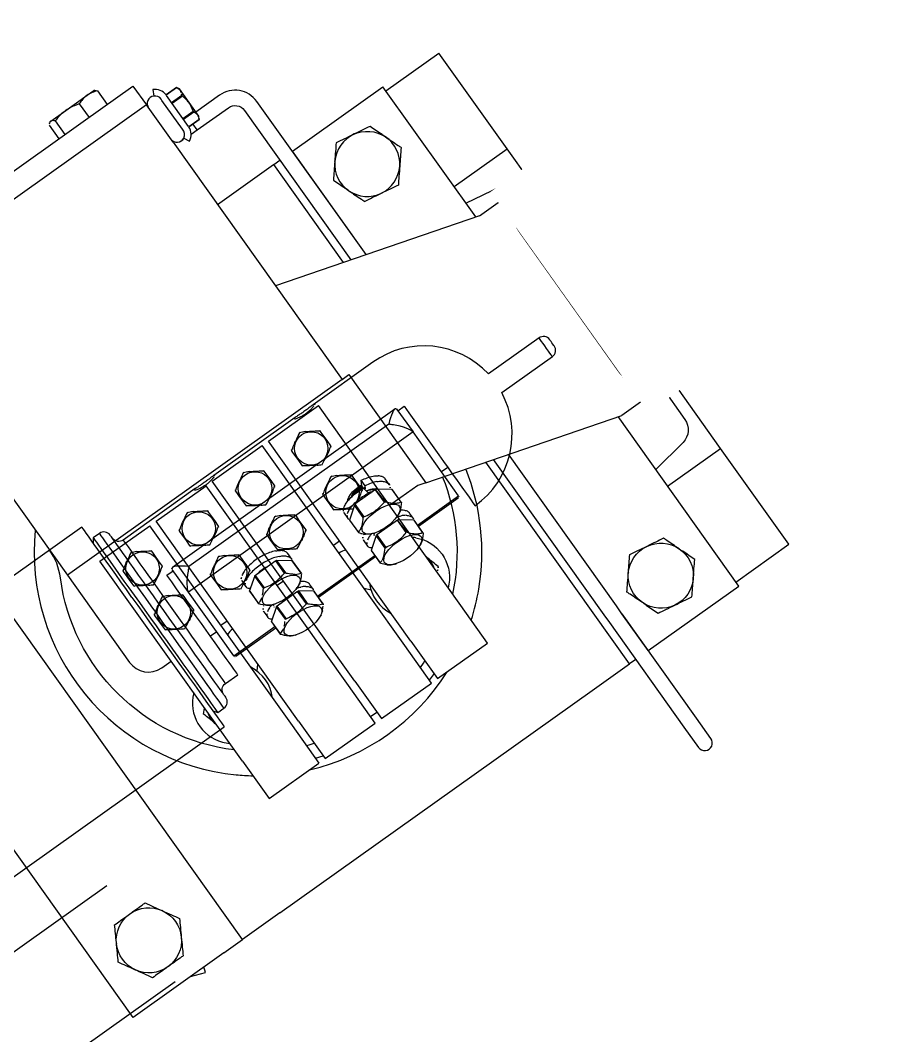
# Model space of a CAD drawing. Header units: feet. Extents: x 2321988 to 2329858, y 6722724 to 6730499.
# Drawn here: x 2326152.952 to 2326154.27, y 6726922.478 to 6726924.039 of the extents above; entities that cross this region are included whole.
import ezdxf

# ---------------------------------------------------------------- set-up
doc = ezdxf.new("R2010")
doc.units = ezdxf.units.FT
doc.header["$MEASUREMENT"] = 0
doc.layers.add('C-BESS-EQUIPMENT', color=255, linetype='Continuous')

# ---------------------------------------------------------------- blocks, each defined once
blk = doc.blocks.new('Midpoint Site Plan$0$138kV Double End Break Top')
for points in [[(-51.149, 7.187), (-51.149, 7.647, 1.000768), (-51.432, 7.646), (-51.432, 7.187)], [(-51.886, 4.948, 0.001303), (-51.932, 5.075, 0.001336), (-51.978, 5.199, 0.001074), (-52.136, 5.226, 0.000532), (-52.32, 5.257, 0.002846), (-52.495, 5.287, -0.000506), (-52.662, 5.316, -0.000416), (-52.764, 5.192, -0.002425), (-52.884, 5.049, -0.001843), (-52.996, 4.913, 0.000384), (-53.105, 4.782, -0.001325), (-53.059, 4.657, 0.002259), (-53.013, 4.531)], [(-51.858, 4.873, -0.268603), (-51.959, 4.281, -0.267716), (-52.523, 4.073, -0.267957), (-52.985, 4.457, -0.268603), (-52.884, 5.049, -0.267716), (-52.32, 5.257, -0.267957), (-51.858, 4.873, 0.001282), (-51.81, 4.743, 0.001282), (-51.762, 4.613, -0.006896), (-51.738, 4.548, -0.000384), (-51.846, 4.417, 0.001843), (-51.975, 4.262, 0.0004), (-52.078, 4.138, 0.000416), (-52.181, 4.014, 0.000506), (-52.348, 4.043)], [(-41.175, 4.063, 0.001079), (-41.26, 4.21, 0.00104), (-41.349, 4.363, -0.268099), (-41.351, 4.964, -0.268145), (-40.831, 5.266, -0.267114), (-40.31, 4.967, -0.268099), (-40.308, 4.366, -0.268145), (-40.828, 4.064, -0.267114), (-41.349, 4.363, -0.001148), (-41.442, 4.524, 0.001588), (-41.523, 4.663, -0.001117), (-41.439, 4.81, 0.002858), (-41.351, 4.964, 0.001171), (-41.258, 5.125, 0.001166), (-41.178, 5.265)], [(-41.109, 5.265, 0.003694), (-40.972, 5.266, 0.003623), (-40.831, 5.266)], [(-40.752, 5.266, 0.003826), (-40.618, 5.266, 0.003846), (-40.484, 5.267, 0.001079), (-40.399, 5.12, 0.00104), (-40.298, 4.946, -0.001148), (-40.217, 4.806, 0.001588), (-40.136, 4.667, -0.001117), (-40.22, 4.52, 0.002858), (-40.321, 4.345, 0.001171), (-40.401, 4.205, 0.001166), (-40.481, 4.065, 0.003846), (-40.613, 4.065, 0.00375), (-40.748, 4.064)], [(-52.985, 4.457, 0.001261), (-52.936, 4.325, -0.000905), (-52.889, 4.197, 0.006896), (-52.865, 4.131, 0.001074), (-52.706, 4.104, 0.000532), (-52.547, 4.077)], [(-40.828, 4.064, 0.003676), (-40.966, 4.063, 0.003713), (-41.105, 4.063)], [(-54.683, 3.393), (-54.683, 1.838), (-57.793, 1.838, 0.414303), (-58.5, 1.131), (-58.5, -1.979, 0.414303), (-57.793, -2.686), (-54.683, -2.686), (-54.683, -3.392)], [(-49.099, 3.304, 0.035621), (-49.544, 2.919, 0.137564), (-50.637, 0.974)], [(-43.515, -2.714, 0.414222), (-43.911, 3.11, 0.018541), (-44.152, 3.305)], [(-54.457, 1.838), (-54.457, 2.576, -0.366915), (-54.183, 2.899), (-53.481, 3.016)], [(-44.151, 2.718, -0.343121), (-43.382, -1.73, 0.122596), (-43.516, -2.262)], [(-49.149, 1.474, -0.41386), (-49.149, 2.524), (-49.099, 2.569)], [(-44.152, 1.429, 0.413758), (-44.056, 2.474, 0.042553), (-44.152, 2.57)], [(-49.099, 2.139, 0.137083), (-49.103, 1.871), (-49.099, 1.859), (-49.103, 1.871)], [(-44.152, 1.86, 0.137083), (-44.148, 2.127), (-44.152, 2.139), (-44.148, 2.127, 0.000998), (-44.108, 1.979, -0.002735), (-44.074, 1.851), (-44.151, 1.774)], [(-53.552, -2.686), (-54.683, -2.686, 0.414303), (-53.976, -1.979), (-53.976, 1.131, 0.414303), (-54.683, 1.838), (-53.552, 1.838)], [(-44.586, 1.767, -0.416223), (-44.727, 1.626), (-45.01, 1.626), (-45.009, 1.618), (-45.01, 1.595), (-45.009, 1.557), (-45.009, 1.503), (-45.01, 1.435), (-45.01, 1.353), (-45.01, 1.257), (-45.01, 1.15), (-45.009, 1.032), (-45.009, 0.903), (-45.009, 0.765), (-45.01, 0.621), (-45.01, 0.47), (-45.009, 0.314), (-45.01, 0.156), (-45.009, -0.004), (-45.01, -0.164), (-45.009, -0.322), (-45.01, -0.478), (-45.009, -0.628)], [(-50.381, -0.628), (-50.382, -0.477), (-50.381, -0.322), (-50.381, -0.164), (-50.382, -0.004), (-50.381, 0.156), (-50.381, 0.314), (-50.381, 0.47), (-50.381, 0.621), (-50.381, 0.766), (-50.381, 0.903), (-50.382, 1.031), (-50.381, 1.15), (-50.381, 1.258), (-50.381, 1.352), (-50.382, 1.435), (-50.381, 1.503), (-50.382, 1.557), (-50.381, 1.595), (-50.382, 1.618), (-50.382, 1.626, 0.376595), (-51.993, 0.212), (-53.138, 0.212, 0.416223), (-53.279, 0.07), (-53.279, 0.065), (-53.279, 0.05), (-53.279, 0.027), (-53.28, 0), (-53.279, -0.027), (-53.279, -0.05), (-53.28, -0.066), (-53.279, -0.071, 0.416223), (-53.138, -0.212), (-51.993, -0.212, 0.376213), (-50.381, -1.626), (-49.03, -1.626, 0.017493), (-48.986, -1.625, 0.001051), (-48.916, -1.622, -0.007131), (-48.839, -1.621, -0.004124), (-48.764, -1.621, -0.002633), (-48.696, -1.623)], [(-49.077, 1.298), (-49.06, 1.012), (-48.593, 1.012), (-48.593, 1.294, 0.020072), (-48.72, 1.318, 0.04365), (-48.853, 1.325)], [(-46.945, 1.425, -0.055054), (-46.879, 1.37, -0.0162), (-46.798, 1.294), (-46.798, 1.012), (-46.314, 1.016), (-46.314, 1.298, 0.020072), (-46.458, 1.318, 0.04365), (-46.591, 1.325)], [(-46.081, 1.188), (-46.331, 1.012), (-46.331, 1.293, -0.016121), (-46.288, 1.329)], [(-46.501, 0.992), (-46.427, 1.012, 0.026912), (-46.403, 1.009), (-46.397, 1.012)], [(-49.736, -1.696), (-43.515, -1.696), (-43.515, 0.283, 0.414063), (-43.939, 0.707), (-44.152, 0.707)], [(-49.077, 0.605), (-49.06, 0.319), (-48.593, 0.319), (-48.593, 0.601, 0.020072), (-48.72, 0.626, 0.04365), (-48.853, 0.632)], [(-46.945, 0.732, -0.055054), (-46.879, 0.677, -0.0162), (-46.798, 0.601), (-46.798, 0.319), (-46.314, 0.324), (-46.314, 0.605)], [(-46.081, 0.496), (-46.331, 0.319), (-46.332, 0.601, 0.020072), (-46.458, 0.626, 0.044785), (-46.591, 0.632)], [(-49.298, 0.317, -0.114274), (-49.318, 0.384), (-49.318, 0.261)], [(-48.548, 0.309, -0.026821), (-48.663, 0.29, -0.03006), (-48.79, 0.285, -0.013992), (-48.914, 0.294), (-48.895, 0.16), (-48.894, 0.113), (-48.945, 0.026, -0.019404), (-49.061, 0.052, -0.045971), (-49.166, 0.09)], [(-49.166, 0.213, 0.045971), (-49.061, 0.174, 0.019404), (-48.945, 0.149), (-48.945, 0.026)], [(-48.563, 0.159), (-48.551, 0.165), (-48.544, 0.188, -0.026821), (-48.663, 0.167, -0.03006), (-48.789, 0.163, -0.013992), (-48.915, 0.171)], [(-48.712, -0.259, 0.001251), (-48.852, -0.166), (-48.852, -0.131), (-48.852, -0.039), (-48.852, 0.056), (-48.852, 0.177, 0.001958), (-48.76, 0.243)], [(-48.442, 0.319, 0.001958), (-48.524, 0.367, 0.001251), (-48.674, 0.292)], [(-48.356, 0.27, 0.001251), (-48.216, 0.178), (-48.216, 0.056), (-48.216, -0.037), (-48.216, -0.131), (-48.216, -0.167, 0.001958), (-48.308, -0.231)], [(-47.44, -0.259, 0.001251), (-47.58, -0.166), (-47.58, -0.131), (-47.58, -0.039), (-47.58, 0.056), (-47.58, 0.177, 0.001958), (-47.487, 0.243)], [(-47.169, 0.319, 0.001958), (-47.252, 0.367, 0.001251), (-47.401, 0.292)], [(-47.083, 0.27, 0.001251), (-46.944, 0.178), (-46.944, 0.056), (-46.944, -0.037), (-46.944, -0.131), (-46.944, -0.167, 0.001958), (-47.036, -0.231)], [(-46.9, 0.292, 0.0364), (-46.795, 0.253, 0.030892), (-46.673, 0.228, 0.028759), (-46.549, 0.217, 0.02527), (-46.425, 0.22, 0.031108), (-46.308, 0.235, 0.044983), (-46.207, 0.264, 0.058814), (-46.133, 0.301)], [(-46.167, -0.259, 0.001251), (-46.307, -0.166), (-46.307, -0.131), (-46.307, -0.039), (-46.307, 0.056), (-46.307, 0.177, 0.001958), (-46.215, 0.243)], [(-45.897, 0.319, 0.001958), (-45.979, 0.367, 0.001251), (-46.129, 0.292)], [(-45.811, 0.27, 0.001251), (-45.671, 0.178), (-45.671, 0.056), (-45.671, -0.037), (-45.671, -0.131), (-45.671, -0.167, 0.001958), (-45.764, -0.231)], [(-44.895, -0.259, 0.001251), (-45.035, -0.166), (-45.035, -0.131), (-45.035, -0.039), (-45.035, 0.056), (-45.035, 0.177, 0.001958), (-44.943, 0.243)], [(-44.625, 0.319, 0.001958), (-44.707, 0.367, 0.001251), (-44.857, 0.292)], [(-44.539, 0.27, 0.001251), (-44.399, 0.178), (-44.399, 0.056), (-44.399, -0.037), (-44.399, -0.131), (-44.399, -0.167, 0.001958), (-44.491, -0.231)], [(-48.894, 0.125, 0.111748), (-48.705, 0.126, 0.140526), (-48.609, 0.174)], [(-46.9, 0.169, 0.0364), (-46.795, 0.13, 0.030892), (-46.673, 0.105, 0.028759), (-46.549, 0.094, 0.02527), (-46.425, 0.097, 0.031108), (-46.308, 0.112, 0.044983), (-46.207, 0.141, 0.058814), (-46.133, 0.178)], [(-48.626, -0.308, 0.001958), (-48.524, -0.356, 0.001251), (-48.394, -0.281)], [(-47.354, -0.308, 0.001958), (-47.252, -0.356, 0.001251), (-47.122, -0.281)], [(-46.082, -0.308, 0.001958), (-45.979, -0.356, 0.001251), (-45.849, -0.281)], [(-44.809, -0.308, 0.001958), (-44.707, -0.356, 0.001251), (-44.577, -0.281)], [(-50.019, -0.464, 0.005485), (-49.957, -0.523), (-45.434, -0.523, 0.010715), (-45.372, -0.464)], [(-48.442, -0.676, 0.001958), (-48.524, -0.628, 0.001251), (-48.674, -0.703)], [(-48.356, -0.725, 0.001251), (-48.216, -0.818), (-48.216, -0.939), (-48.216, -1.032), (-48.216, -1.126), (-48.216, -1.162, 0.001958), (-48.308, -1.227)], [(-47.169, -0.676, 0.001958), (-47.252, -0.628, 0.001251), (-47.401, -0.703)], [(-47.083, -0.725, 0.001251), (-46.944, -0.818), (-46.944, -0.939), (-46.944, -1.032), (-46.944, -1.126), (-46.944, -1.162, 0.001958), (-47.036, -1.227)], [(-45.897, -0.676, 0.001958), (-45.979, -0.628, 0.001251), (-46.129, -0.703)], [(-45.811, -0.725, 0.001251), (-45.671, -0.818), (-45.671, -0.939), (-45.671, -1.032), (-45.671, -1.126), (-45.671, -1.162, 0.001958), (-45.764, -1.227)], [(-44.625, -0.676, 0.001958), (-44.707, -0.628, 0.001251), (-44.857, -0.703)], [(-44.539, -0.725, 0.001251), (-44.399, -0.818), (-44.399, -0.939), (-44.399, -1.032), (-44.399, -1.126), (-44.399, -1.162, 0.001958), (-44.491, -1.227)], [(-48.712, -1.254, 0.001251), (-48.852, -1.162), (-48.852, -1.126), (-48.852, -1.034), (-48.852, -0.939), (-48.852, -0.818, 0.001958), (-48.76, -0.753)], [(-47.44, -1.254, 0.001251), (-47.58, -1.162), (-47.58, -1.126), (-47.58, -1.034), (-47.58, -0.939), (-47.58, -0.818, 0.001958), (-47.487, -0.753)], [(-46.167, -1.254, 0.001251), (-46.307, -1.162), (-46.307, -1.126), (-46.307, -1.034), (-46.307, -0.939), (-46.307, -0.818, 0.001958), (-46.215, -0.753)], [(-44.895, -1.254, 0.001251), (-45.035, -1.162), (-45.035, -1.126), (-45.035, -1.034), (-45.035, -0.939), (-45.035, -0.818, 0.001958), (-44.943, -0.753)], [(-48.626, -1.304, 0.001958), (-48.524, -1.351, 0.001251), (-48.394, -1.276)], [(-47.354, -1.304, 0.001958), (-47.252, -1.351, 0.001251), (-47.122, -1.276)], [(-46.082, -1.304, 0.001958), (-45.979, -1.351, 0.001251), (-45.849, -1.276)], [(-44.809, -1.304, 0.001958), (-44.707, -1.351, 0.001251), (-44.577, -1.276)], [(-48.644, -1.595, 0.023796), (-48.705, -1.581, 0.024572), (-48.768, -1.573, 0.008311), (-48.826, -1.57, 0.016036), (-48.893, -1.574, 0.019952), (-48.951, -1.581)], [(-48.696, -1.623, 0.002414), (-48.623, -1.626), (-46.779, -1.626, 0.017493), (-46.724, -1.624, 0.001051), (-46.653, -1.622, -0.007131), (-46.577, -1.621, -0.004124), (-46.502, -1.621, -0.002633), (-46.434, -1.623, 0.002414), (-46.361, -1.626), (-44.727, -1.626, -0.416223), (-44.585, -1.767)], [(-46.382, -1.595, 0.023796), (-46.443, -1.581, 0.024572), (-46.506, -1.573, 0.008311), (-46.565, -1.57, 0.016036), (-46.631, -1.574, 0.019952), (-46.689, -1.581)], [(-53.482, -3.016), (-54.183, -2.899, -0.272121), (-54.438, -2.686)], [(-51.432, -3.314), (-51.432, -6.783, 0.414148), (-50.937, -7.277), (-50.402, -7.277)], [(-50.23, -6.995), (-50.937, -6.995, -0.413462), (-51.149, -6.783), (-51.149, -3.398)], [(-52.523, -5.257, -0.267957), (-52.985, -4.873, -0.005987), (-52.957, -4.948, 0.001303), (-52.91, -5.075, 0.002672), (-52.865, -5.199, 0.001074), (-52.706, -5.226, 0.000532), (-52.547, -5.253, 0.267716), (-51.959, -5.049, 0.268603), (-51.858, -4.457, 0.267957), (-52.32, -4.073, 0.267716), (-52.884, -4.281, 0.268603), (-52.985, -4.873, 0.001282), (-53.033, -4.743, 0.001282), (-53.081, -4.613, -0.006896), (-53.105, -4.548, -0.002305), (-52.996, -4.417, 0.001843), (-52.884, -4.281, 0.002425), (-52.764, -4.138, 0.000416), (-52.662, -4.014, 0.000506), (-52.495, -4.043)], [(-51.858, -4.457, 0.001261), (-51.906, -4.325, -0.000905), (-51.954, -4.197, 0.006896), (-51.978, -4.131, 0.001074), (-52.136, -4.104, 0.000532), (-52.296, -4.077)], [(-52.348, -5.287, -0.000506), (-52.181, -5.316, -0.000416), (-52.078, -5.192, -0.0004), (-51.959, -5.049, -0.001843), (-51.846, -4.913, 0.002305), (-51.738, -4.782, -0.001325), (-51.784, -4.657, 0.002259), (-51.83, -4.532)], [(-49.736, -7.136, 0.56338), (-49.941, -7.016), (-49.995, -6.91, 0.282063), (-50.137, -7.131), (-50.372, -7.131), (-50.137, -7.131)], [(-49.877, -6.995), (-49.941, -7.016, 0.283539), (-50.018, -7.164), (-50.018, -7.815), (-50.018, -7.843, 0.283539), (-49.941, -7.969)], [(-50.394, -7.442, 0.044115), (-50.395, -7.534, 0.032449), (-50.381, -7.629)], [(-50.137, -7.843), (-50.137, -7.854), (-50.371, -7.854), (-50.137, -7.854, 0.282063), (-49.995, -8.075), (-49.941, -7.969, 0.556271), (-49.735, -7.843)], [(-48.576, -8.686, -0.029038), (-48.684, -8.665, -0.010858), (-48.74, -8.65), (-48.74, -8.34)], [(-48.124, -8.694), (-48.466, -8.694), (-48.947, -8.694, 0.052947), (-48.836, -8.681)]]:
    blk.add_lwpolyline(points, format="xyb")
for points in [[(-51.432, 7.187), (-51.432, 4.821)], [(-51.149, 4.82), (-51.149, 7.187)], [(-53.482, 5.654), (-53.482, 1.817)], [(-51.432, 5.654), (-53.482, 5.654)], [(-51.432, 5.654), (-51.432, 4.82)], [(-51.149, 5.654), (-51.008, 5.654), (-51.008, 1.084)], [(-43.092, 5.654), (-50.16, 5.654), (-51.007, 5.654)], [(-43.091, 5.654), (-42.244, 5.654)], [(-41.819, 5.654), (-42.243, 5.654), (-42.243, -5.655)], [(-41.819, 5.654), (-39.769, 5.654)], [(-41.065, 5.654), (-41.334, 5.753), (-41.37, 5.654)], [(-39.769, 5.654), (-39.769, -5.655)], [(-53.482, 5.564), (-54.683, 5.564)], [(-54.683, 5.564), (-54.683, 3.393)], [(-2.797, 5.564), (-40.783, 5.564)], [(-51.432, 4.82), (-51.432, 4.644)], [(-51.149, 4.644), (-51.149, 4.821)], [(-51.432, 4.644), (-51.432, 1.209)], [(-51.432, 4.644), (-51.432, 1.209)], [(-51.149, 1.126), (-51.149, 4.644)], [(-47.968, 2.975), (-47.968, 3.822), (-49.099, 3.822)], [(-49.099, 3.822), (-49.099, 2.975)], [(-47.827, 3.759), (-47.946, 3.719), (-47.968, 3.711)], [(-46.696, 2.975), (-46.696, 3.822), (-47.827, 3.822)], [(-47.827, 3.822), (-47.827, 2.975)], [(-45.424, 2.975), (-45.424, 3.822), (-46.555, 3.822)], [(-46.555, 3.822), (-46.555, 2.975)], [(-45.283, 3.711), (-45.424, 3.759)], [(-45.283, 3.822), (-45.283, 2.975)], [(-44.152, 2.975), (-44.152, 3.822), (-45.282, 3.822)], [(-46.555, 3.675), (-46.696, 3.675)], [(-53.482, 3.393), (-54.683, 3.393)], [(-47.827, 3.473), (-47.92, 3.44), (-47.968, 3.421)], [(-45.283, 3.421), (-45.331, 3.44), (-45.424, 3.474)], [(-8.976, 3.393), (-40.784, 3.393)], [(-49.099, 2.974), (-49.099, -1.555)], [(-47.968, 2.974), (-47.968, -1.555)], [(-47.827, 2.974), (-47.827, -1.555)], [(-46.696, 2.974), (-46.696, -1.555)], [(-46.555, 2.974), (-46.555, -1.555)], [(-45.424, 2.974), (-45.424, -1.555)], [(-45.283, 2.974), (-45.283, -1.555)], [(-44.152, 2.974), (-44.152, -1.555)], [(-9.047, 2.262), (-44.247, 2.262)], [(-44.247, -0.669), (-44.247, -0.486), (-44.247, -0.3), (-44.247, -0.111), (-44.247, 0.078), (-44.247, 0.267), (-44.247, 0.454), (-44.247, 0.638), (-44.247, 0.818), (-44.247, 0.991), (-44.247, 1.158), (-44.247, 1.316), (-44.247, 1.465), (-44.247, 1.605), (-44.247, 1.732), (-44.247, 1.848), (-44.247, 1.951), (-44.247, 2.04), (-44.247, 2.114), (-44.247, 2.174), (-44.247, 2.218), (-44.247, 2.247), (-44.247, 2.261), (-44.246, 2.262)], [(-44.444, 1.979), (-44.444, 1.978), (-44.444, 1.963), (-44.444, 1.934), (-44.444, 1.887), (-44.444, 1.826), (-44.444, 1.751), (-44.444, 1.661), (-44.444, 1.558), (-44.444, 1.442), (-44.444, 1.315), (-44.444, 1.177), (-44.444, 1.03), (-44.444, 0.874), (-44.444, 0.711), (-44.444, 0.543), (-44.444, 0.371), (-44.444, 0.195), (-44.444, 0.017), (-44.444, -0.16), (-44.444, -0.336), (-44.444, -0.51), (-44.444, -0.679), (-44.444, -0.843), (-44.444, -1), (-44.444, -1.149), (-44.444, -1.289), (-44.444, -1.419), (-44.444, -1.537), (-44.444, -1.642), (-44.444, -1.734), (-44.444, -1.813), (-44.444, -1.877), (-44.444, -1.925), (-44.444, -1.959), (-44.444, -1.976), (-44.444, -1.979)], [(-44.247, 1.902), (-44.303, 1.979)], [(-49.735, -1.696), (-49.888, -1.696), (-49.888, 0.752), (-53.552, 1.838)], [(-47.915, 1.782), (-47.827, 1.683)], [(-45.336, 1.782), (-45.424, 1.683)], [(-49.064, 1.655), (-49.098, 1.646)], [(-48.556, 1.646), (-48.588, 1.655)], [(-46.803, 1.655), (-46.834, 1.646)], [(-46.294, 1.645), (-46.327, 1.655)], [(-44.727, -1.626), (-44.727, -1.624), (-44.727, -1.608), (-44.727, -1.576), (-44.727, -1.53), (-44.727, -1.469), (-44.727, -1.393), (-44.727, -1.304), (-44.727, -1.202), (-44.727, -1.089), (-44.727, -0.966), (-44.727, -0.834), (-44.727, -0.692), (-44.727, -0.545), (-44.726, -0.392), (-44.727, -0.236), (-44.727, -0.077), (-44.727, 0.083), (-44.727, 0.241), (-44.727, 0.397), (-44.727, 0.55), (-44.727, 0.698), (-44.727, 0.838), (-44.727, 0.97), (-44.727, 1.094), (-44.727, 1.206), (-44.727, 1.308), (-44.727, 1.396), (-44.727, 1.471), (-44.727, 1.531), (-44.727, 1.577), (-44.727, 1.609), (-44.727, 1.624), (-44.727, 1.625)], [(-49.31, 1.326), (-50.213, 1.326)], [(-49.31, 1.474), (-49.31, 1.193)], [(-49.31, 1.47), (-49.31, 1.189)], [(-48.342, 1.193), (-48.343, 1.474)], [(-48.342, 1.188), (-48.343, 1.47)], [(-47.049, 1.326), (-48.342, 1.326)], [(-47.049, 1.474), (-47.048, 1.193)], [(-47.048, 1.47), (-47.048, 1.189)], [(-46.081, 1.193), (-46.081, 1.474)], [(-46.081, 1.188), (-46.081, 1.47)], [(-45.178, 1.326), (-46.08, 1.326)], [(-50.24, 1.299), (-50.24, -0.146), (-45.151, -0.146)], [(-49.31, 1.299), (-50.24, 1.299)], [(-49.318, 1.157), (-49.318, 1.034)], [(-49.31, 1.188), (-49.077, 1.016)], [(-49.06, 1.294), (-49.059, 1.012)], [(-48.576, 1.298), (-48.576, 1.016)], [(-48.576, 1.016), (-48.342, 1.188)], [(-47.049, 1.299), (-48.342, 1.299)], [(-47.056, 1.157), (-47.056, 1.034)], [(-47.049, 1.188), (-46.815, 1.016)], [(-46.815, 1.016), (-46.815, 1.298)], [(-45.151, 1.299), (-46.081, 1.299)], [(-45.151, 1.299), (-45.151, -0.146)], [(-49.064, 0.963), (-49.098, 0.953)], [(-48.556, 0.953), (-48.588, 0.963)], [(-48.565, 0.971), (-48.548, 0.955)], [(-48.334, 0.96), (-48.334, 1.083)], [(-46.803, 0.963), (-46.834, 0.953)], [(-46.294, 0.953), (-46.327, 0.963)], [(-46.073, 0.96), (-46.073, 1.083)], [(-50.381, 0.756), (-50.24, 0.756)], [(-49.888, 0.752), (-49.736, 0.707), (-49.099, 0.707)], [(-49.31, 0.782), (-49.31, 0.5)], [(-49.31, 0.778), (-49.31, 0.496)], [(-48.342, 0.5), (-48.343, 0.782)], [(-48.342, 0.496), (-48.343, 0.777)], [(-47.049, 0.782), (-47.048, 0.5)], [(-47.048, 0.778), (-47.048, 0.496)], [(-46.08, 0.5), (-46.081, 0.782)], [(-46.081, 0.496), (-46.081, 0.777)], [(-45.151, 0.756), (-45.01, 0.756)], [(-49.06, 0.601), (-49.059, 0.32)], [(-48.576, 0.605), (-48.576, 0.324)], [(-47.968, 0.707), (-47.827, 0.707)], [(-46.815, 0.324), (-46.815, 0.605)], [(-46.696, 0.707), (-46.555, 0.707)], [(-45.424, 0.707), (-45.282, 0.707)], [(-49.31, 0.496), (-49.077, 0.323)], [(-48.576, 0.324), (-48.342, 0.496)], [(-48.334, 0.336), (-48.334, 0.459)], [(-47.056, 0.464), (-47.056, 0.341)], [(-47.049, 0.496), (-46.815, 0.323)], [(-46.073, 0.267), (-46.073, 0.39)], [(-53.138, 0.212), (-53.138, 0.211), (-53.138, 0.2), (-53.138, 0.173), (-53.138, 0.134), (-53.138, 0.085), (-53.138, 0.029), (-53.138, -0.029), (-53.138, -0.085), (-53.138, -0.134), (-53.138, -0.173), (-53.138, -0.2), (-53.138, -0.211), (-53.138, -0.212)], [(-49.087, 0.331), (-49.076, 0.316)], [(-48.994, 0.319), (-48.951, 0.3), (-48.914, 0.288)], [(-48.914, 0.201), (-48.945, 0.149)], [(-48.903, 0.319), (-48.914, 0.294)], [(-48.521, 0.192), (-48.54, 0.171), (-48.578, 0.145), (-48.628, 0.124), (-48.688, 0.108), (-48.756, 0.098), (-48.826, 0.095), (-48.897, 0.098), (-48.903, 0.098)], [(-50.24, -0.658), (-50.24, -0.147)], [(-45.151, -0.146), (-45.151, -0.658)], [(-50.24, -0.628), (-50.381, -0.628)], [(-50.213, -0.685), (-45.178, -0.685)], [(-45.01, -0.628), (-45.151, -0.628)], [(-44.247, -0.669), (-44.247, -0.848), (-44.247, -1.02), (-44.247, -1.186), (-44.247, -1.343), (-44.247, -1.49), (-44.247, -1.627), (-44.247, -1.753), (-44.247, -1.867), (-44.246, -1.967), (-44.247, -2.053), (-44.247, -2.126), (-44.247, -2.183), (-44.247, -2.225), (-44.246, -2.251), (-44.247, -2.262), (-9.047, -2.262)], [(-47.968, -1.555), (-49.099, -1.555)], [(-46.696, -1.555), (-47.827, -1.555)], [(-45.424, -1.555), (-46.555, -1.555)], [(-44.152, -1.555), (-45.282, -1.555)], [(-53.552, -2.686), (-49.736, -3.817), (-49.736, -1.696)], [(-43.515, -7.916), (-43.515, -7.068), (-43.515, -1.696)], [(-44.303, -1.979), (-44.247, -1.903)], [(-53.482, -2.707), (-53.482, -5.654)], [(-51.432, -3.314), (-51.432, -5.655)], [(-53.482, -3.393), (-54.683, -3.393)], [(-54.683, -3.393), (-54.683, -5.564)], [(-51.008, -3.44), (-51.008, -5.654)], [(-49.736, -7.068), (-49.736, -3.817)], [(-53.482, -5.564), (-54.683, -5.564)], [(-51.432, -5.655), (-53.482, -5.655)], [(-51.008, -5.655), (-51.149, -5.655)], [(-49.735, -5.655), (-50.16, -5.655), (-51.007, -5.655)], [(-50.091, -6.995), (-50.23, -6.995)], [(-50.23, -6.995), (-50.23, -7.131)], [(-49.736, -7.069), (-49.736, -7.916), (-43.515, -7.916), (-43.515, -8.341)], [(-50.371, -7.131), (-50.402, -7.184)], [(-50.402, -7.184), (-50.402, -7.801)], [(-50.371, -7.131), (-50.371, -7.131)], [(-50.137, -7.303), (-50.371, -7.303), (-50.371, -7.321)], [(-50.137, -7.131), (-50.137, -7.131)], [(-50.137, -7.142), (-50.137, -7.843)], [(-50.018, -7.142), (-50.018, -7.164)], [(-50.137, -7.32), (-50.372, -7.32)], [(-50.137, -7.664), (-50.371, -7.664), (-50.371, -7.682)], [(-50.402, -7.801), (-50.371, -7.854)], [(-50.137, -7.682), (-50.372, -7.682)], [(-50.371, -7.854), (-50.371, -7.854)], [(-49.736, -8.341), (-49.736, -7.916)], [(-48.605, -8.341), (-49.735, -8.341)], [(-49.153, -8.65), (-49.153, -8.34)], [(-44.646, -8.341), (-48.604, -8.341)], [(-48.192, -8.65), (-48.192, -8.34)], [(-48.056, -8.65), (-48.056, -8.34)], [(-49.115, -8.685), (-49.099, -8.694)], [(-48.947, -8.694), (-49.099, -8.694)], [(-48.124, -8.694), (-48.11, -8.694), (-48.094, -8.685)]]:
    blk.add_lwpolyline(points)
blk.add_lwpolyline([(-44.586, 1.838), (-44.586, 1.833), (-44.586, 1.814), (-44.586, 1.778), (-44.586, 1.728), (-44.586, 1.663), (-44.586, 1.583), (-44.585, 1.491), (-44.585, 1.385), (-44.585, 1.268), (-44.586, 1.139), (-44.585, 1.002), (-44.585, 0.855), (-44.585, 0.701), (-44.586, 0.541), (-44.585, 0.377), (-44.585, 0.21), (-44.586, 0.04), (-44.585, -0.129), (-44.586, -0.298), (-44.586, -0.464), (-44.585, -0.627), (-44.586, -0.783), (-44.586, -0.933), (-44.586, -1.075), (-44.586, -1.208), (-44.585, -1.331), (-44.585, -1.442), (-44.585, -1.541), (-44.585, -1.627), (-44.586, -1.699), (-44.585, -1.756), (-44.586, -1.799), (-44.585, -1.825), (-44.585, -1.837), (-44.585, -1.838, 0.416223), (-44.444, -1.979), (-44.303, -1.979), (-44.302, -1.976), (-44.303, -1.959), (-44.303, -1.925), (-44.302, -1.877), (-44.303, -1.813), (-44.303, -1.734), (-44.302, -1.642), (-44.303, -1.537), (-44.303, -1.419), (-44.303, -1.289), (-44.302, -1.149), (-44.302, -1), (-44.302, -0.843), (-44.303, -0.679), (-44.303, -0.51), (-44.303, -0.336), (-44.303, -0.16), (-44.303, 0.017), (-44.302, 0.195), (-44.303, 0.371), (-44.303, 0.543), (-44.302, 0.711), (-44.303, 0.874), (-44.303, 1.03), (-44.303, 1.177), (-44.303, 1.315), (-44.303, 1.442), (-44.303, 1.558), (-44.303, 1.661), (-44.302, 1.751), (-44.303, 1.826), (-44.303, 1.887), (-44.303, 1.933), (-44.303, 1.963), (-44.303, 1.978), (-44.303, 1.979), (-44.444, 1.979, 0.416223)], format="xyb", close=True)
for centre, radius in [((-57.228, 0.565), 0.318), ((-55.249, 0.565), 0.318), ((-48.534, 0.005), 0.308), ((-47.262, 0.005), 0.308), ((-45.989, 0.005), 0.308), ((-44.717, 0.005), 0.308), ((-48.534, -0.99), 0.308), ((-47.262, -0.99), 0.308), ((-45.989, -0.99), 0.308), ((-44.717, -0.99), 0.308), ((-57.228, -1.414), 0.318), ((-55.249, -1.414), 0.318)]:
    blk.add_circle(centre, radius)
for centre, radius, start, end in [((-46.625, 0.002), 4.126, 67.8156, 112.1844), ((-46.627, 0.001), 3.674, 132.3032, 166.7221), ((-48.623, 1.999), 0.741, 332.0862, 27.9138), ((-44.628, 1.999), 0.741, 152.0862, 207.9138), ((-37.475, 5.191), 12.091, 194.5801, 195.2069), ((-48.697, 1.272), 0.402, 47.4273, 58.7991), ((-46.48, 1.039), 0.718, 132.1438, 139.116), ((-49.418, 1.108), 0.38, 47.3092, 59.0031), ((-48.274, 1.169), 0.308, 115.4128, 130.0544), ((-49.008, 1.342), 0.389, 233.0189, 246.6725), ((-48.836, 1.491), 0.496, 281.4396, 285.2931), ((-48.559, 1.227), 0.285, 288.3815, 304.9682), ((-46.753, 1.323), 0.369, 233.1063, 247.6959), ((-46.289, 1.215), 0.271, 289.1475, 306.3051), ((-48.274, 0.477), 0.308, 115.4128, 130.0544), ((-48.842, 0.415), 0.622, 40.2673, 48.5446), ((-47.827, 1.193), 0.312, 242.9982, 269.9687), ((-46.7, 0.586), 0.393, 121.2364, 132.5041), ((-45.426, 1.202), 0.321, 270.4168, 296.6164), ((-49.592, 0.221), 0.641, 40.3142, 48.1472), ((-45.967, 0.409), 0.389, 120.988, 132.718), ((-49.087, 0.339), 0.255, 214.5504, 231.3879), ((-48.779, 0.8), 0.572, 252.8661, 256.2817), ((-48.493, -0.018), 0.409, 148.587, 151.4498), ((-47.221, -0.018), 0.409, 148.587, 151.4498), ((-46.828, 0.418), 0.253, 215.7789, 232.9391), ((-45.949, -0.018), 0.409, 148.587, 151.4498), ((-44.676, -0.018), 0.409, 148.587, 151.4498), ((-48.802, 0.654), 0.524, 274.6916, 284.3604), ((-48.574, 0.029), 0.409, 328.587, 331.4498), ((-47.302, 0.029), 0.409, 328.587, 331.4498), ((-46.03, 0.029), 0.409, 328.587, 331.4498), ((-44.758, 0.029), 0.409, 328.587, 331.4498), ((-48.493, -1.013), 0.409, 148.587, 151.4498), ((-47.221, -1.013), 0.409, 148.587, 151.4498), ((-45.949, -1.013), 0.409, 148.587, 151.4498), ((-44.676, -1.013), 0.409, 148.587, 151.4498), ((-48.574, -0.966), 0.409, 328.587, 331.4498), ((-47.302, -0.966), 0.409, 328.587, 331.4498), ((-46.03, -0.966), 0.409, 328.587, 331.4498), ((-44.758, -0.966), 0.409, 328.587, 331.4498), ((-48.623, -1.267), 0.358, 267.0609, 273.0821), ((-46.361, -1.267), 0.358, 267.0609, 273.0821)]:
    blk.add_arc(centre, radius, start, end)
for centre, major_axis, ratio, start_param, end_param in [((-48.826, 1.512), (-0.412, 0), 0.424895, 2.092969, 8.376154), ((-46.565, 1.512), (-0.41, 0), 0.426384, 4.188399, 10.471584), ((-48.826, 0.82), (-0.411, 0), 0.424895, 5.234563, 11.517748), ((-46.565, 0.82), (-0.41, 0), 0.426384, 1.046798461929015, 7.329983769108601)]:
    blk.add_ellipse(centre, major_axis=major_axis, ratio=ratio, start_param=start_param, end_param=end_param)
for points in [[(-52.32, 5.257), (-52.312, 5.256), (-52.304, 5.254), (-52.295, 5.253)], [(-41.178, 5.265), (-41.155, 5.265), (-41.132, 5.265), (-41.109, 5.265)], [(-40.831, 5.266), (-40.805, 5.266), (-40.778, 5.266), (-40.752, 5.266)], [(-52.883, 5.049), (-52.878, 5.055), (-52.873, 5.062), (-52.868, 5.068)], [(-51.885, 4.948), (-51.876, 4.923), (-51.867, 4.898), (-51.858, 4.873)], [(-41.351, 4.964), (-41.347, 4.971), (-41.343, 4.978), (-41.339, 4.985)], [(-40.31, 4.967), (-40.306, 4.96), (-40.302, 4.953), (-40.298, 4.946)], [(-52.985, 4.457), (-52.994, 4.482), (-53.003, 4.506), (-53.013, 4.531)], [(-41.349, 4.363), (-41.353, 4.37), (-41.357, 4.377), (-41.361, 4.384)], [(-40.308, 4.366), (-40.312, 4.359), (-40.316, 4.352), (-40.321, 4.345)], [(-51.959, 4.281), (-51.965, 4.275), (-51.969, 4.268), (-51.975, 4.262)], [(-52.523, 4.073), (-52.531, 4.074), (-52.539, 4.075), (-52.547, 4.077)], [(-52.348, 4.043), (-52.406, 4.053), (-52.465, 4.063), (-52.522, 4.073)], [(-41.105, 4.063), (-41.128, 4.063), (-41.151, 4.063), (-41.175, 4.063)], [(-40.748, 4.064), (-40.775, 4.064), (-40.801, 4.064), (-40.828, 4.064)], [(-49.176, 2.147), (-49.163, 2.161), (-49.149, 2.174), (-49.136, 2.188)], [(-49.136, 2.188), (-49.123, 2.2), (-49.111, 2.212), (-49.1, 2.224)], [(-44.148, 2.127), (-44.146, 2.12), (-44.145, 2.114), (-44.143, 2.107)], [(-49.108, 1.891), (-49.119, 1.934), (-49.131, 1.976), (-49.143, 2.019)], [(-49.103, 1.871), (-49.105, 1.878), (-49.106, 1.884), (-49.108, 1.891)], [(-49.31, 1.479), (-49.289, 1.503), (-49.268, 1.528), (-49.247, 1.55)], [(-49.247, 1.55), (-49.225, 1.572), (-49.203, 1.591), (-49.18, 1.605)], [(-49.18, 1.605), (-49.152, 1.623), (-49.124, 1.633), (-49.096, 1.642)], [(-48.555, 1.645), (-48.553, 1.644), (-48.552, 1.644), (-48.55, 1.644)], [(-48.55, 1.644), (-48.53, 1.638), (-48.509, 1.628), (-48.489, 1.615)], [(-48.425, 1.568), (-48.397, 1.543), (-48.37, 1.51), (-48.342, 1.479)], [(-47.049, 1.479), (-47.04, 1.489), (-47.032, 1.499), (-47.023, 1.51)], [(-46.962, 1.572), (-46.94, 1.591), (-46.919, 1.607), (-46.898, 1.618)], [(-46.898, 1.618), (-46.877, 1.629), (-46.856, 1.636), (-46.836, 1.642)], [(-46.295, 1.644), (-46.28, 1.639), (-46.265, 1.635), (-46.25, 1.629)], [(-46.25, 1.628), (-46.229, 1.619), (-46.206, 1.604), (-46.184, 1.586)], [(-46.184, 1.586), (-46.149, 1.557), (-46.115, 1.518), (-46.081, 1.479)], [(-50.233, 1.319), (-50.237, 1.314), (-50.24, 1.307), (-50.24, 1.299)], [(-50.213, 1.326), (-50.222, 1.326), (-50.228, 1.323), (-50.233, 1.319)], [(-49.31, 1.479), (-49.311, 1.476), (-49.31, 1.473), (-49.311, 1.47)], [(-49.285, 1.463), (-49.293, 1.465), (-49.302, 1.468), (-49.31, 1.47)], [(-49.222, 1.434), (-49.243, 1.447), (-49.264, 1.457), (-49.284, 1.463)], [(-49.077, 1.298), (-49.105, 1.33), (-49.132, 1.362), (-49.16, 1.388)], [(-49.149, 1.474), (-49.133, 1.458), (-49.117, 1.443), (-49.099, 1.429)], [(-48.853, 1.325), (-48.923, 1.322), (-48.991, 1.308), (-49.059, 1.293)], [(-48.472, 1.405), (-48.507, 1.377), (-48.541, 1.337), (-48.576, 1.298)], [(-48.342, 1.47), (-48.363, 1.464), (-48.385, 1.458), (-48.406, 1.448)], [(-48.342, 1.47), (-48.342, 1.473), (-48.343, 1.476), (-48.342, 1.479)], [(-47.049, 1.479), (-47.049, 1.476), (-47.048, 1.473), (-47.049, 1.47)], [(-46.945, 1.425), (-46.98, 1.448), (-47.014, 1.459), (-47.049, 1.47)], [(-46.591, 1.325), (-46.661, 1.322), (-46.729, 1.308), (-46.798, 1.293)], [(-46.225, 1.393), (-46.247, 1.374), (-46.268, 1.352), (-46.288, 1.329)], [(-46.164, 1.437), (-46.184, 1.426), (-46.205, 1.411), (-46.225, 1.393)], [(-46.081, 1.47), (-46.108, 1.461), (-46.135, 1.453), (-46.163, 1.437)], [(-46.081, 1.47), (-46.08, 1.473), (-46.081, 1.476), (-46.08, 1.479)], [(-45.158, 1.319), (-45.162, 1.323), (-45.169, 1.326), (-45.178, 1.326)], [(-45.151, 1.299), (-45.151, 1.307), (-45.153, 1.314), (-45.158, 1.319)], [(-49.318, 1.146), (-49.318, 1.164), (-49.313, 1.182), (-49.308, 1.2)], [(-49.295, 1.085), (-49.309, 1.105), (-49.317, 1.125), (-49.318, 1.146)], [(-49.31, 1.193), (-49.31, 1.191), (-49.311, 1.19), (-49.311, 1.188)], [(-49.077, 1.298), (-49.071, 1.296), (-49.066, 1.295), (-49.06, 1.294)], [(-48.593, 1.294), (-48.587, 1.295), (-48.581, 1.297), (-48.575, 1.298)], [(-48.383, 1.159), (-48.372, 1.151), (-48.361, 1.142), (-48.353, 1.134)], [(-48.354, 1.133), (-48.34, 1.118), (-48.335, 1.102), (-48.335, 1.085)], [(-48.342, 1.188), (-48.343, 1.19), (-48.342, 1.191), (-48.342, 1.193)], [(-47.055, 1.142), (-47.057, 1.161), (-47.053, 1.179), (-47.048, 1.198)], [(-47.03, 1.081), (-47.045, 1.101), (-47.054, 1.121), (-47.056, 1.142)], [(-47.049, 1.193), (-47.048, 1.191), (-47.049, 1.19), (-47.049, 1.188)], [(-46.815, 1.298), (-46.809, 1.297), (-46.804, 1.295), (-46.798, 1.294)], [(-46.331, 1.294), (-46.326, 1.295), (-46.319, 1.297), (-46.314, 1.298)], [(-46.121, 1.159), (-46.111, 1.152), (-46.102, 1.145), (-46.094, 1.137)], [(-46.094, 1.137), (-46.079, 1.122), (-46.074, 1.106), (-46.073, 1.09)], [(-46.081, 1.188), (-46.081, 1.19), (-46.08, 1.191), (-46.08, 1.193)], [(-49.295, 0.962), (-49.309, 0.982), (-49.32, 1.003), (-49.318, 1.023)], [(-49.318, 1.023), (-49.317, 1.027), (-49.317, 1.031), (-49.316, 1.034)], [(-49.242, 1.031), (-49.264, 1.048), (-49.282, 1.066), (-49.294, 1.085)], [(-49.242, 0.908), (-49.266, 0.925), (-49.281, 0.943), (-49.294, 0.962)], [(-49.18, 0.913), (-49.152, 0.931), (-49.124, 0.94), (-49.096, 0.95)], [(-49.085, 0.956), (-49.112, 0.965), (-49.138, 0.974), (-49.162, 0.984)], [(-49.077, 1.016), (-49.071, 1.015), (-49.066, 1.014), (-49.06, 1.012)], [(-48.817, 0.999), (-48.847, 1.001), (-48.876, 1.007), (-48.904, 1.012)], [(-48.712, 1), (-48.744, 0.996), (-48.781, 0.995), (-48.817, 0.998)], [(-48.737, 1.004), (-48.751, 1.002), (-48.768, 1.001), (-48.784, 0.999)], [(-48.733, 0.99), (-48.721, 0.992), (-48.709, 0.993), (-48.698, 0.996)], [(-48.649, 1.012), (-48.669, 1.008), (-48.689, 1.003), (-48.712, 1)], [(-48.698, 0.996), (-48.677, 1), (-48.659, 1.006), (-48.642, 1.012)], [(-48.593, 1.012), (-48.587, 1.014), (-48.581, 1.015), (-48.575, 1.016)], [(-48.586, 0.957), (-48.58, 0.96), (-48.575, 0.962), (-48.57, 0.966)], [(-48.57, 0.965), (-48.554, 0.974), (-48.545, 0.984), (-48.545, 0.993)], [(-48.555, 0.95), (-48.535, 0.943), (-48.514, 0.937), (-48.493, 0.925)], [(-48.545, 0.993), (-48.545, 0.996), (-48.546, 0.999), (-48.547, 1.001)], [(-48.469, 0.956), (-48.487, 0.95), (-48.508, 0.945), (-48.528, 0.94)], [(-48.349, 1.037), (-48.36, 1.022), (-48.375, 1.007), (-48.395, 0.994)], [(-48.335, 0.96), (-48.338, 0.945), (-48.341, 0.929), (-48.35, 0.914)], [(-48.334, 1.085), (-48.334, 1.069), (-48.339, 1.053), (-48.349, 1.037)], [(-47.03, 0.959), (-47.044, 0.978), (-47.056, 0.999), (-47.056, 1.019)], [(-47.055, 1.019), (-47.055, 1.024), (-47.054, 1.03), (-47.053, 1.034)], [(-46.975, 1.028), (-46.998, 1.045), (-47.016, 1.062), (-47.03, 1.081)], [(-46.975, 0.905), (-47, 0.921), (-47.016, 0.94), (-47.03, 0.958)], [(-46.904, 0.922), (-46.883, 0.935), (-46.861, 0.945), (-46.841, 0.951)], [(-46.822, 0.957), (-46.847, 0.965), (-46.871, 0.972), (-46.893, 0.982)], [(-46.841, 0.951), (-46.839, 0.952), (-46.838, 0.952), (-46.835, 0.953)], [(-46.815, 1.016), (-46.809, 1.015), (-46.804, 1.014), (-46.798, 1.012)], [(-46.55, 0.999), (-46.581, 1.001), (-46.612, 1.007), (-46.642, 1.012)], [(-46.553, 1.001), (-46.566, 1), (-46.579, 1), (-46.592, 1)], [(-46.497, 1.012), (-46.516, 1.007), (-46.534, 1.002), (-46.554, 1.001)], [(-46.445, 1.001), (-46.476, 0.996), (-46.514, 0.996), (-46.55, 0.999)], [(-46.331, 1.012), (-46.326, 1.014), (-46.319, 1.015), (-46.314, 1.016)], [(-46.297, 0.954), (-46.288, 0.969), (-46.279, 0.983), (-46.282, 0.998)], [(-46.295, 0.951), (-46.28, 0.947), (-46.265, 0.942), (-46.25, 0.936)], [(-46.29, 0.975), (-46.288, 0.973), (-46.287, 0.972), (-46.287, 0.97)], [(-46.286, 0.97), (-46.281, 0.961), (-46.284, 0.951), (-46.286, 0.942)], [(-46.282, 0.998), (-46.282, 0.999), (-46.282, 1), (-46.283, 1.002)], [(-46.201, 0.959), (-46.22, 0.952), (-46.242, 0.947), (-46.264, 0.941)], [(-46.085, 1.041), (-46.095, 1.026), (-46.11, 1.011), (-46.129, 0.997)], [(-46.073, 1.089), (-46.072, 1.073), (-46.075, 1.057), (-46.085, 1.041)], [(-46.075, 0.96), (-46.077, 0.947), (-46.078, 0.932), (-46.085, 0.919)], [(-49.31, 0.786), (-49.311, 0.783), (-49.31, 0.78), (-49.311, 0.777)], [(-49.31, 0.786), (-49.289, 0.811), (-49.268, 0.836), (-49.247, 0.858)], [(-49.227, 0.745), (-49.255, 0.761), (-49.283, 0.769), (-49.31, 0.777)], [(-49.247, 0.857), (-49.225, 0.88), (-49.203, 0.899), (-49.18, 0.913)], [(-49.209, 0.889), (-49.22, 0.895), (-49.232, 0.902), (-49.242, 0.908)], [(-48.493, 0.926), (-48.472, 0.914), (-48.452, 0.899), (-48.431, 0.881)], [(-48.395, 0.871), (-48.401, 0.868), (-48.407, 0.865), (-48.412, 0.862)], [(-48.342, 0.778), (-48.363, 0.771), (-48.385, 0.765), (-48.406, 0.755)], [(-48.349, 0.914), (-48.358, 0.899), (-48.372, 0.884), (-48.395, 0.871)], [(-48.368, 0.817), (-48.359, 0.807), (-48.351, 0.796), (-48.343, 0.786)], [(-48.342, 0.778), (-48.342, 0.78), (-48.343, 0.783), (-48.342, 0.786)], [(-47.048, 0.786), (-47.049, 0.783), (-47.048, 0.78), (-47.049, 0.778)], [(-46.945, 0.732), (-46.98, 0.755), (-47.014, 0.766), (-47.049, 0.778)], [(-47.048, 0.786), (-47.021, 0.818), (-46.993, 0.85), (-46.966, 0.876)], [(-46.947, 0.889), (-46.957, 0.894), (-46.966, 0.899), (-46.975, 0.905)], [(-46.25, 0.936), (-46.228, 0.926), (-46.206, 0.912), (-46.184, 0.894)], [(-46.184, 0.893), (-46.149, 0.864), (-46.115, 0.825), (-46.081, 0.786)], [(-46.106, 0.77), (-46.127, 0.764), (-46.147, 0.755), (-46.168, 0.743)], [(-46.129, 0.874), (-46.136, 0.87), (-46.145, 0.866), (-46.153, 0.861)], [(-46.085, 0.918), (-46.093, 0.903), (-46.107, 0.887), (-46.129, 0.874)], [(-46.081, 0.778), (-46.089, 0.776), (-46.098, 0.773), (-46.106, 0.77)], [(-46.081, 0.778), (-46.08, 0.78), (-46.081, 0.783), (-46.08, 0.786)], [(-49.164, 0.699), (-49.185, 0.717), (-49.206, 0.733), (-49.227, 0.745)], [(-49.077, 0.605), (-49.086, 0.616), (-49.094, 0.626), (-49.103, 0.636)], [(-49.077, 0.605), (-49.071, 0.604), (-49.066, 0.603), (-49.06, 0.601)], [(-48.853, 0.632), (-48.922, 0.629), (-48.991, 0.615), (-49.06, 0.601)], [(-48.593, 0.601), (-48.587, 0.603), (-48.581, 0.604), (-48.576, 0.606)], [(-48.472, 0.713), (-48.507, 0.684), (-48.541, 0.644), (-48.576, 0.606)], [(-46.815, 0.605), (-46.809, 0.604), (-46.804, 0.603), (-46.798, 0.601)], [(-46.591, 0.632), (-46.661, 0.629), (-46.73, 0.615), (-46.798, 0.601)], [(-46.331, 0.601), (-46.326, 0.603), (-46.319, 0.604), (-46.314, 0.606)], [(-46.231, 0.695), (-46.259, 0.67), (-46.287, 0.637), (-46.314, 0.605)], [(-49.318, 0.375), (-49.32, 0.396), (-49.317, 0.417), (-49.306, 0.437)], [(-49.31, 0.5), (-49.31, 0.499), (-49.311, 0.497), (-49.311, 0.496)], [(-49.306, 0.437), (-49.299, 0.449), (-49.289, 0.46), (-49.278, 0.472)], [(-48.385, 0.377), (-48.404, 0.362), (-48.427, 0.35), (-48.454, 0.338)], [(-48.344, 0.422), (-48.353, 0.406), (-48.367, 0.391), (-48.385, 0.377)], [(-48.347, 0.493), (-48.342, 0.485), (-48.338, 0.479), (-48.336, 0.471)], [(-48.336, 0.471), (-48.33, 0.455), (-48.335, 0.438), (-48.344, 0.423)], [(-48.342, 0.496), (-48.343, 0.497), (-48.342, 0.499), (-48.342, 0.5)], [(-47.056, 0.453), (-47.057, 0.472), (-47.052, 0.489), (-47.047, 0.507)], [(-47.033, 0.393), (-47.047, 0.412), (-47.055, 0.433), (-47.056, 0.453)], [(-47.049, 0.5), (-47.048, 0.499), (-47.049, 0.497), (-47.049, 0.496)], [(-46.98, 0.339), (-47.002, 0.355), (-47.02, 0.374), (-47.033, 0.393)], [(-46.121, 0.466), (-46.11, 0.458), (-46.099, 0.45), (-46.092, 0.441)], [(-46.092, 0.441), (-46.078, 0.426), (-46.073, 0.409), (-46.073, 0.393)], [(-46.073, 0.393), (-46.073, 0.377), (-46.077, 0.361), (-46.087, 0.345)], [(-46.081, 0.496), (-46.081, 0.497), (-46.08, 0.499), (-46.08, 0.5)], [(-49.298, 0.194), (-49.311, 0.214), (-49.32, 0.233), (-49.318, 0.253)], [(-49.318, 0.253), (-49.318, 0.255), (-49.317, 0.258), (-49.316, 0.261)], [(-49.247, 0.263), (-49.269, 0.28), (-49.286, 0.299), (-49.298, 0.317)], [(-49.166, 0.213), (-49.197, 0.228), (-49.224, 0.245), (-49.247, 0.262)], [(-49.068, 0.309), (-49.073, 0.314), (-49.077, 0.321), (-49.08, 0.326)], [(-49.077, 0.324), (-49.071, 0.322), (-49.066, 0.321), (-49.06, 0.32)], [(-48.993, 0.264), (-49.025, 0.276), (-49.052, 0.292), (-49.068, 0.309)], [(-49.026, 0.29), (-49.039, 0.299), (-49.049, 0.31), (-49.06, 0.319)], [(-48.947, 0.253), (-48.977, 0.263), (-49.004, 0.276), (-49.026, 0.291)], [(-48.914, 0.242), (-48.941, 0.248), (-48.968, 0.255), (-48.993, 0.264)], [(-48.96, 0.318), (-48.955, 0.316), (-48.951, 0.314), (-48.946, 0.312)], [(-48.946, 0.312), (-48.935, 0.308), (-48.922, 0.307), (-48.909, 0.304)], [(-48.76, 0.243), (-48.731, 0.259), (-48.702, 0.276), (-48.674, 0.292)], [(-48.593, 0.319), (-48.587, 0.321), (-48.581, 0.322), (-48.576, 0.324)], [(-48.455, 0.338), (-48.482, 0.327), (-48.513, 0.317), (-48.548, 0.309)], [(-48.455, 0.215), (-48.482, 0.204), (-48.513, 0.194), (-48.548, 0.186)], [(-48.524, 0.367), (-48.531, 0.367), (-48.537, 0.367), (-48.544, 0.367)], [(-48.385, 0.254), (-48.404, 0.24), (-48.427, 0.227), (-48.454, 0.215)], [(-48.442, 0.32), (-48.413, 0.303), (-48.384, 0.286), (-48.356, 0.27)], [(-48.344, 0.3), (-48.35, 0.284), (-48.366, 0.269), (-48.385, 0.254)], [(-48.338, 0.336), (-48.338, 0.324), (-48.339, 0.311), (-48.344, 0.3)], [(-48.216, 0.178), (-48.219, 0.184), (-48.223, 0.189), (-48.226, 0.195)], [(-47.487, 0.243), (-47.459, 0.259), (-47.43, 0.276), (-47.402, 0.292)], [(-47.252, 0.367), (-47.258, 0.367), (-47.265, 0.367), (-47.272, 0.367)], [(-47.169, 0.32), (-47.141, 0.303), (-47.112, 0.286), (-47.084, 0.27)], [(-47.033, 0.27), (-47.047, 0.29), (-47.058, 0.31), (-47.056, 0.33)], [(-47.056, 0.331), (-47.055, 0.334), (-47.055, 0.338), (-47.054, 0.342)], [(-46.9, 0.292), (-46.93, 0.306), (-46.958, 0.322), (-46.98, 0.339)], [(-46.9, 0.169), (-46.93, 0.183), (-46.958, 0.199), (-46.98, 0.216)], [(-46.944, 0.178), (-46.947, 0.184), (-46.95, 0.189), (-46.954, 0.195)], [(-46.815, 0.324), (-46.809, 0.322), (-46.804, 0.321), (-46.798, 0.319)], [(-46.556, 0.306), (-46.585, 0.309), (-46.614, 0.314), (-46.643, 0.32)], [(-46.45, 0.307), (-46.482, 0.303), (-46.52, 0.303), (-46.556, 0.306)], [(-46.388, 0.319), (-46.407, 0.315), (-46.427, 0.31), (-46.45, 0.307)], [(-46.331, 0.319), (-46.326, 0.321), (-46.319, 0.322), (-46.314, 0.324)], [(-46.215, 0.243), (-46.187, 0.259), (-46.158, 0.276), (-46.129, 0.292)], [(-46.088, 0.345), (-46.098, 0.329), (-46.113, 0.315), (-46.133, 0.301)], [(-46.088, 0.222), (-46.097, 0.206), (-46.113, 0.192), (-46.133, 0.178)], [(-46.074, 0.267), (-46.076, 0.252), (-46.079, 0.237), (-46.088, 0.222)], [(-45.979, 0.367), (-45.986, 0.367), (-45.993, 0.367), (-46, 0.367)], [(-45.897, 0.32), (-45.868, 0.303), (-45.84, 0.286), (-45.811, 0.27)], [(-45.671, 0.178), (-45.675, 0.184), (-45.678, 0.189), (-45.681, 0.195)], [(-44.943, 0.243), (-44.914, 0.259), (-44.886, 0.276), (-44.857, 0.292)], [(-44.707, 0.367), (-44.714, 0.367), (-44.721, 0.367), (-44.727, 0.367)], [(-44.625, 0.32), (-44.596, 0.303), (-44.568, 0.286), (-44.539, 0.27)], [(-44.399, 0.178), (-44.402, 0.184), (-44.406, 0.189), (-44.409, 0.195)], [(-49.166, 0.09), (-49.197, 0.106), (-49.224, 0.122), (-49.247, 0.14)], [(-48.893, 0.16), (-48.894, 0.16), (-48.894, 0.16), (-48.894, 0.16)], [(-48.894, 0.144), (-48.881, 0.14), (-48.868, 0.137), (-48.854, 0.135)], [(-48.8, 0.148), (-48.831, 0.149), (-48.864, 0.151), (-48.893, 0.16)], [(-48.854, 0.135), (-48.823, 0.129), (-48.79, 0.13), (-48.759, 0.132)], [(-48.71, 0.155), (-48.737, 0.149), (-48.769, 0.148), (-48.8, 0.148)], [(-48.668, 0.167), (-48.681, 0.163), (-48.695, 0.158), (-48.71, 0.154)], [(-48.673, 0.147), (-48.646, 0.153), (-48.619, 0.162), (-48.603, 0.176)], [(-48.603, 0.176), (-48.602, 0.177), (-48.601, 0.178), (-48.6, 0.179)], [(-50.24, -0.146), (-50.24, -0.203), (-50.148, -0.335), (-50.019, -0.464)], [(-48.852, -0.166), (-48.849, -0.173), (-48.845, -0.178), (-48.842, -0.184)], [(-47.58, -0.166), (-47.576, -0.173), (-47.573, -0.178), (-47.57, -0.184)], [(-46.307, -0.166), (-46.304, -0.173), (-46.301, -0.178), (-46.297, -0.184)], [(-45.372, -0.464), (-45.243, -0.335), (-45.151, -0.203), (-45.151, -0.147)], [(-45.035, -0.166), (-45.032, -0.173), (-45.028, -0.178), (-45.025, -0.184)], [(-48.626, -0.308), (-48.655, -0.292), (-48.683, -0.275), (-48.712, -0.259)], [(-48.544, -0.356), (-48.537, -0.356), (-48.53, -0.356), (-48.524, -0.356)], [(-48.308, -0.231), (-48.337, -0.248), (-48.365, -0.265), (-48.394, -0.281)], [(-47.354, -0.308), (-47.383, -0.292), (-47.411, -0.275), (-47.44, -0.259)], [(-47.272, -0.356), (-47.265, -0.356), (-47.258, -0.356), (-47.251, -0.356)], [(-47.036, -0.231), (-47.064, -0.248), (-47.093, -0.265), (-47.122, -0.281)], [(-46.082, -0.308), (-46.11, -0.292), (-46.139, -0.275), (-46.167, -0.259)], [(-45.999, -0.356), (-45.993, -0.356), (-45.986, -0.356), (-45.979, -0.356)], [(-45.764, -0.231), (-45.792, -0.248), (-45.821, -0.265), (-45.849, -0.281)], [(-44.809, -0.308), (-44.838, -0.292), (-44.866, -0.275), (-44.895, -0.259)], [(-44.727, -0.356), (-44.72, -0.356), (-44.714, -0.356), (-44.707, -0.356)], [(-44.491, -0.231), (-44.52, -0.248), (-44.548, -0.265), (-44.577, -0.281)], [(-50.233, -0.678), (-50.204, -0.707), (-50.09, -0.643), (-49.957, -0.523)], [(-45.434, -0.523), (-45.301, -0.642), (-45.187, -0.707), (-45.157, -0.678)], [(-50.24, -0.658), (-50.24, -0.667), (-50.238, -0.673), (-50.233, -0.678)], [(-48.76, -0.753), (-48.731, -0.736), (-48.702, -0.719), (-48.674, -0.703)], [(-48.524, -0.628), (-48.531, -0.628), (-48.537, -0.628), (-48.544, -0.628)], [(-48.442, -0.676), (-48.413, -0.692), (-48.384, -0.709), (-48.356, -0.725)], [(-47.487, -0.753), (-47.459, -0.736), (-47.43, -0.719), (-47.402, -0.703)], [(-47.252, -0.628), (-47.258, -0.628), (-47.265, -0.628), (-47.272, -0.628)], [(-47.169, -0.676), (-47.141, -0.692), (-47.112, -0.709), (-47.084, -0.725)], [(-46.215, -0.753), (-46.187, -0.736), (-46.158, -0.719), (-46.129, -0.703)], [(-45.979, -0.628), (-45.986, -0.628), (-45.993, -0.628), (-46, -0.628)], [(-45.897, -0.676), (-45.868, -0.692), (-45.84, -0.709), (-45.811, -0.725)], [(-45.157, -0.678), (-45.153, -0.674), (-45.151, -0.667), (-45.151, -0.658)], [(-44.943, -0.753), (-44.914, -0.736), (-44.886, -0.719), (-44.857, -0.703)], [(-44.707, -0.628), (-44.714, -0.628), (-44.721, -0.628), (-44.727, -0.628)], [(-44.625, -0.676), (-44.596, -0.692), (-44.568, -0.709), (-44.539, -0.725)], [(-48.216, -0.818), (-48.219, -0.811), (-48.223, -0.806), (-48.226, -0.8)], [(-46.944, -0.818), (-46.947, -0.811), (-46.95, -0.806), (-46.954, -0.8)], [(-45.671, -0.818), (-45.675, -0.811), (-45.678, -0.806), (-45.681, -0.8)], [(-44.399, -0.818), (-44.402, -0.811), (-44.406, -0.806), (-44.409, -0.8)], [(-48.852, -1.162), (-48.849, -1.168), (-48.845, -1.173), (-48.842, -1.179)], [(-48.626, -1.304), (-48.655, -1.287), (-48.683, -1.27), (-48.712, -1.254)], [(-48.308, -1.227), (-48.337, -1.243), (-48.365, -1.26), (-48.394, -1.276)], [(-47.58, -1.162), (-47.576, -1.168), (-47.573, -1.173), (-47.57, -1.179)], [(-47.354, -1.304), (-47.383, -1.287), (-47.411, -1.27), (-47.44, -1.254)], [(-47.036, -1.227), (-47.064, -1.243), (-47.093, -1.26), (-47.122, -1.276)], [(-46.307, -1.162), (-46.304, -1.168), (-46.301, -1.173), (-46.297, -1.179)], [(-46.082, -1.304), (-46.11, -1.287), (-46.139, -1.27), (-46.167, -1.254)], [(-45.764, -1.227), (-45.792, -1.243), (-45.821, -1.26), (-45.849, -1.276)], [(-45.035, -1.162), (-45.032, -1.168), (-45.028, -1.173), (-45.025, -1.179)], [(-44.809, -1.304), (-44.838, -1.287), (-44.866, -1.27), (-44.895, -1.254)], [(-44.491, -1.227), (-44.52, -1.243), (-44.548, -1.26), (-44.577, -1.276)], [(-48.544, -1.351), (-48.537, -1.351), (-48.53, -1.351), (-48.524, -1.351)], [(-47.272, -1.351), (-47.265, -1.351), (-47.258, -1.351), (-47.251, -1.351)], [(-45.999, -1.351), (-45.993, -1.351), (-45.986, -1.351), (-45.979, -1.351)], [(-44.727, -1.351), (-44.72, -1.351), (-44.714, -1.351), (-44.707, -1.351)], [(-49.051, -1.61), (-49.061, -1.614), (-49.066, -1.618), (-49.065, -1.621)], [(-49.065, -1.621), (-49.063, -1.624), (-49.055, -1.625), (-49.041, -1.625)], [(-49.012, -1.596), (-49.029, -1.6), (-49.042, -1.606), (-49.051, -1.61)], [(-48.951, -1.581), (-48.975, -1.586), (-48.996, -1.591), (-49.012, -1.596)], [(-48.599, -1.611), (-48.609, -1.606), (-48.624, -1.6), (-48.644, -1.595)], [(-48.604, -1.625), (-48.594, -1.624), (-48.589, -1.623), (-48.588, -1.621)], [(-48.588, -1.621), (-48.587, -1.619), (-48.591, -1.615), (-48.6, -1.611)], [(-46.789, -1.61), (-46.8, -1.615), (-46.805, -1.618), (-46.803, -1.621)], [(-46.803, -1.621), (-46.802, -1.624), (-46.794, -1.625), (-46.779, -1.625)], [(-46.75, -1.596), (-46.767, -1.6), (-46.78, -1.606), (-46.789, -1.61)], [(-46.689, -1.581), (-46.713, -1.586), (-46.734, -1.591), (-46.75, -1.596)], [(-46.338, -1.611), (-46.347, -1.606), (-46.362, -1.6), (-46.382, -1.595)], [(-46.342, -1.625), (-46.332, -1.624), (-46.328, -1.623), (-46.326, -1.621)], [(-46.326, -1.621), (-46.325, -1.618), (-46.329, -1.615), (-46.338, -1.611)], [(-52.494, -4.043), (-52.437, -4.053), (-52.378, -4.063), (-52.32, -4.073)], [(-52.32, -4.073), (-52.312, -4.074), (-52.304, -4.076), (-52.295, -4.077)], [(-52.883, -4.281), (-52.878, -4.275), (-52.873, -4.268), (-52.868, -4.262)], [(-51.858, -4.457), (-51.848, -4.482), (-51.839, -4.506), (-51.83, -4.532)], [(-51.959, -5.049), (-51.965, -5.055), (-51.969, -5.062), (-51.975, -5.068)], [(-52.523, -5.257), (-52.531, -5.256), (-52.539, -5.255), (-52.547, -5.253)], [(-52.348, -5.287), (-52.406, -5.277), (-52.465, -5.267), (-52.522, -5.257)], [(-50.391, -7.178), (-50.396, -7.195), (-50.398, -7.212), (-50.396, -7.228)], [(-50.396, -7.228), (-50.393, -7.253), (-50.382, -7.278), (-50.372, -7.303)], [(-50.371, -7.131), (-50.379, -7.146), (-50.386, -7.162), (-50.391, -7.178)], [(-50.371, -7.32), (-50.381, -7.36), (-50.39, -7.401), (-50.394, -7.441)], [(-50.38, -7.629), (-50.378, -7.641), (-50.374, -7.652), (-50.372, -7.665)], [(-50.391, -7.729), (-50.396, -7.746), (-50.398, -7.763), (-50.396, -7.779)], [(-50.396, -7.779), (-50.393, -7.804), (-50.382, -7.829), (-50.372, -7.854)], [(-50.371, -7.682), (-50.379, -7.697), (-50.386, -7.713), (-50.391, -7.729)], [(-49.153, -8.65), (-49.12, -8.662), (-49.086, -8.674), (-49.052, -8.682)], [(-49.122, -8.681), (-49.132, -8.675), (-49.143, -8.662), (-49.153, -8.65)], [(-49.114, -8.684), (-49.117, -8.683), (-49.119, -8.682), (-49.121, -8.68)], [(-49.052, -8.682), (-49.017, -8.689), (-48.982, -8.691), (-48.946, -8.694)], [(-48.947, -8.694), (-48.942, -8.694), (-48.937, -8.694), (-48.932, -8.694)], [(-48.836, -8.681), (-48.804, -8.672), (-48.772, -8.661), (-48.74, -8.65)], [(-48.577, -8.686), (-48.54, -8.691), (-48.503, -8.692), (-48.466, -8.694)], [(-48.466, -8.694), (-48.445, -8.693), (-48.424, -8.693), (-48.403, -8.691)], [(-48.402, -8.691), (-48.331, -8.686), (-48.262, -8.668), (-48.192, -8.65)], [(-48.192, -8.65), (-48.181, -8.662), (-48.17, -8.674), (-48.158, -8.682)], [(-48.158, -8.682), (-48.147, -8.689), (-48.135, -8.691), (-48.124, -8.694)], [(-48.124, -8.694), (-48.122, -8.694), (-48.12, -8.694), (-48.119, -8.694)], [(-48.119, -8.694), (-48.108, -8.693), (-48.098, -8.688), (-48.088, -8.681)], [(-48.088, -8.681), (-48.077, -8.672), (-48.066, -8.661), (-48.056, -8.65)]]:
    blk.add_open_spline(points, degree=3)

msp = doc.modelspace()

# ---------------------------------------------------------------- block references
at = {"layer": 'C-BESS-EQUIPMENT', "xscale": 0.08333333333333333, "yscale": 0.08333333333333333, "zscale": 0.08333333333333333, "rotation": 215.4679845908512}
msp.add_blockref('Midpoint Site Plan$0$138kV Double End Break Top', (2326150.1534, 6726920.9665), dxfattribs=at)

# ---------------------------------------------------------------- next in the draw order: wipeouts: each hides what was drawn before it
msp.add_wipeout([(2326168.744, 6726934.5109), (2326168.9857, 6726934.1716), (2326153.9172, 6726923.4356), (2326153.6755, 6726923.775)]).dxf.layer = 'C-BESS-EQUIPMENT'

doc.saveas('drawing.dxf')
